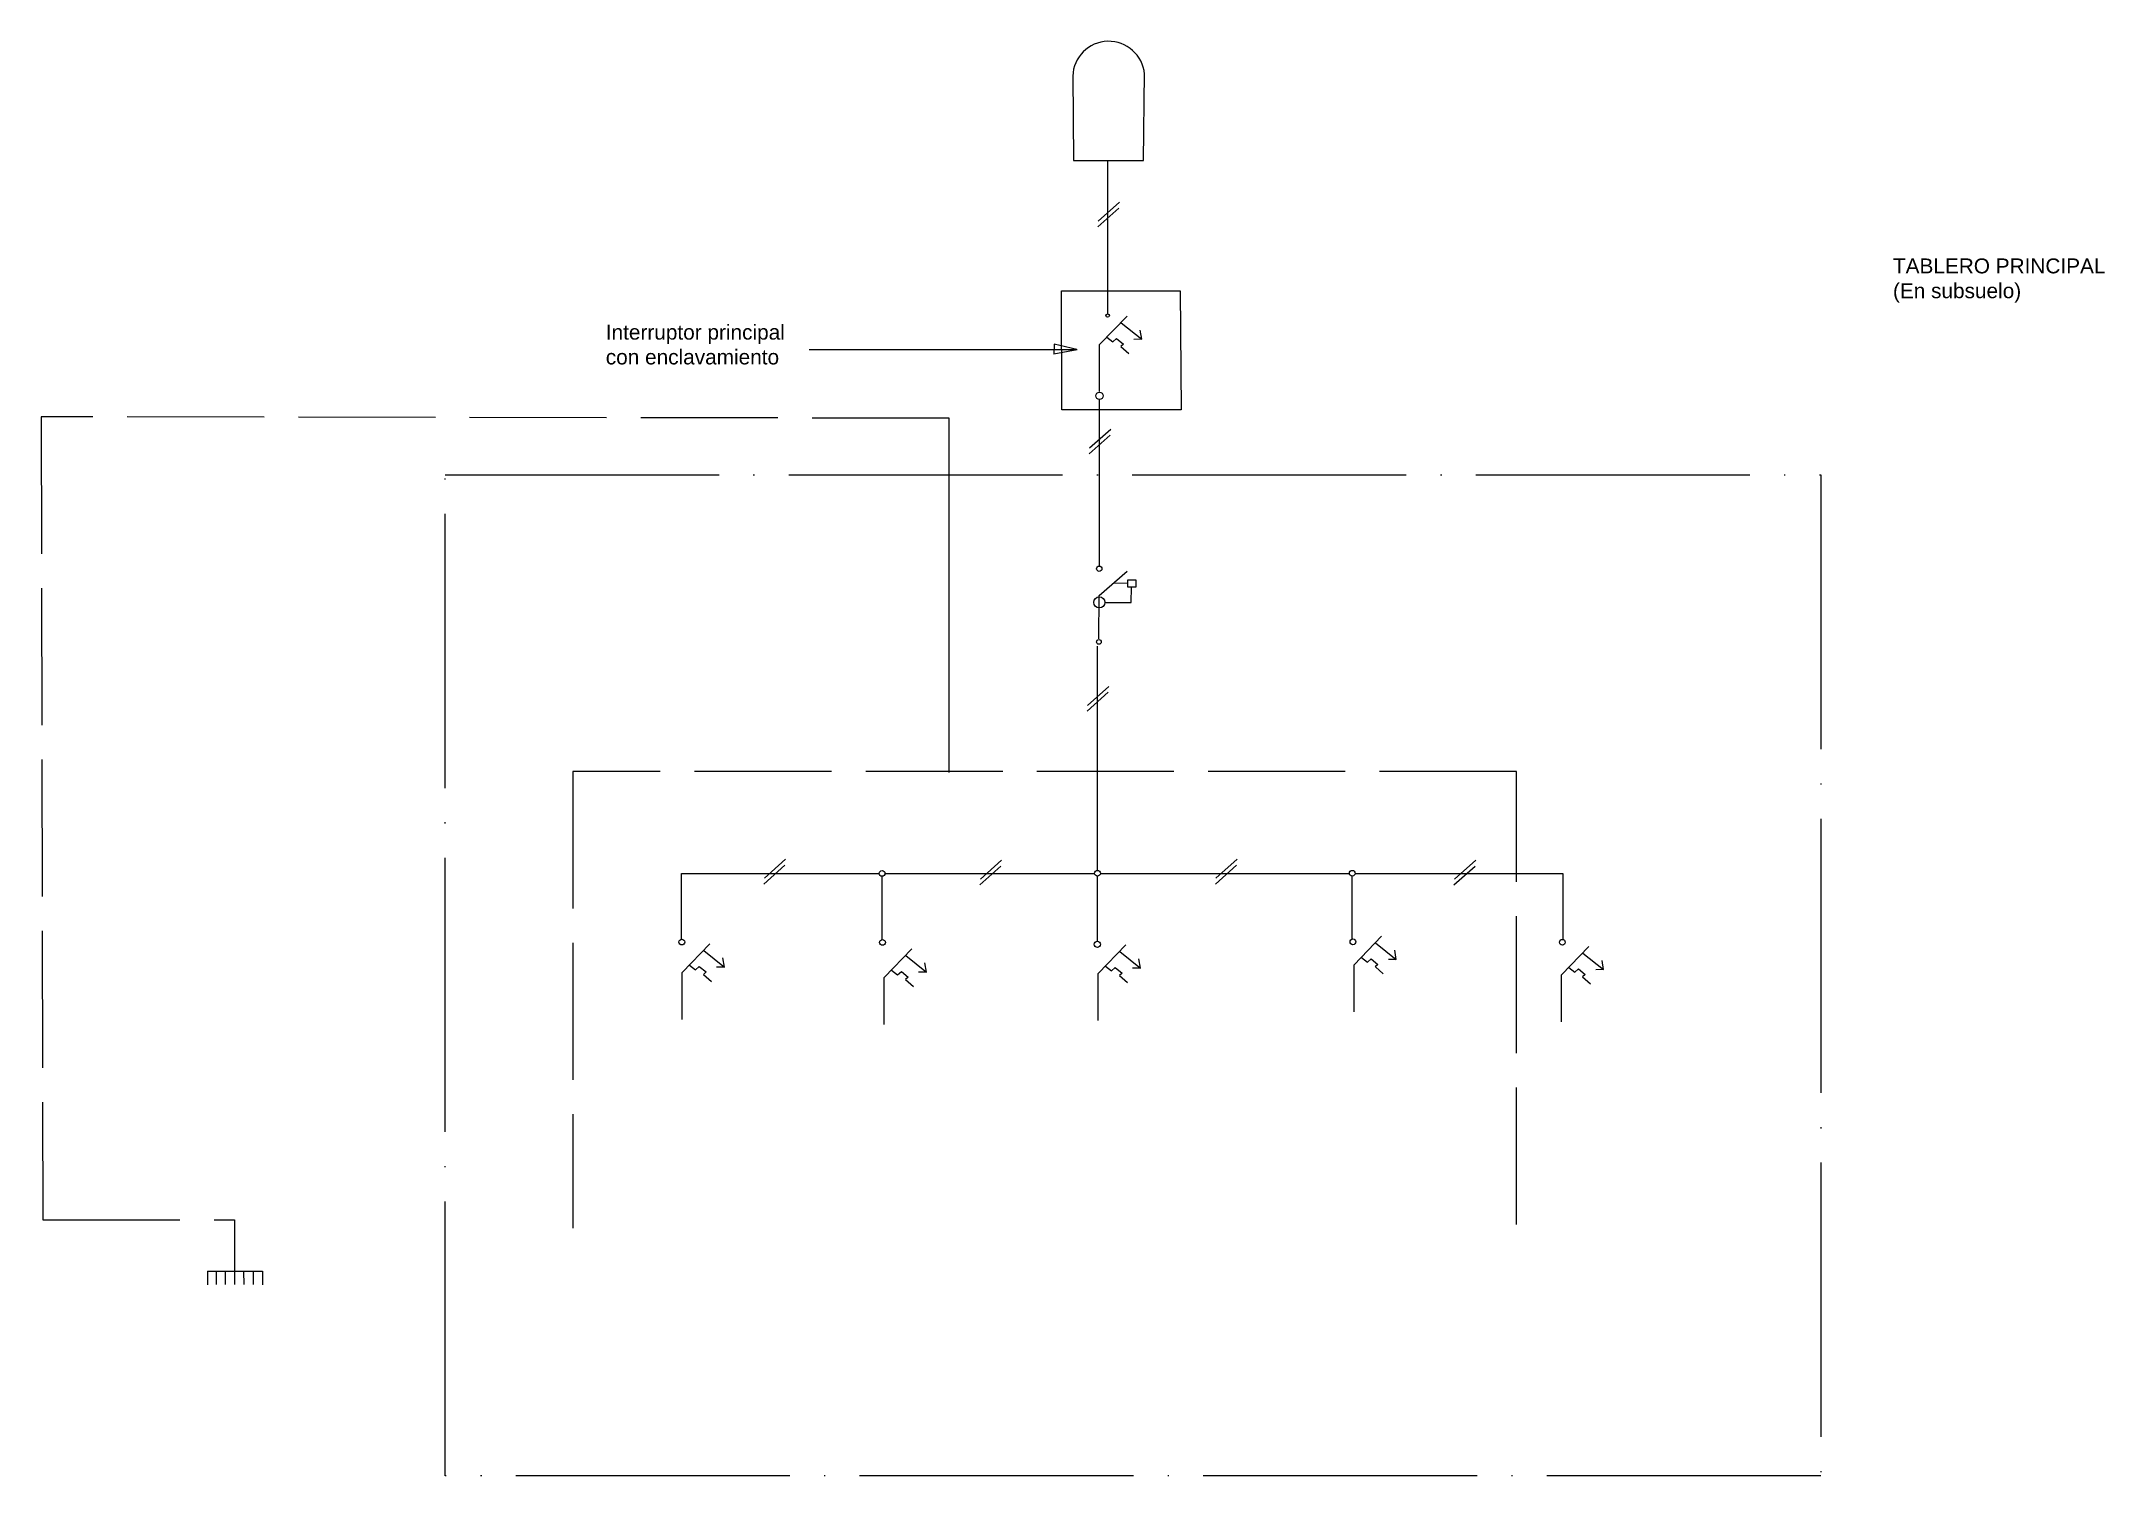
# Model space of a CAD drawing. Header units: millimetres. Extents: x 84 to 265, y 80 to 206.
import ezdxf

# ---------------------------------------------------------------- set-up
doc = ezdxf.new("R2010")
doc.units = ezdxf.units.MM
doc.linetypes.add('ACAD_ISO02W100', pattern=[15, 12, -3])
doc.linetypes.add('ACAD_ISO04W100', pattern=[30, 24, -3, 0, -3])
doc.styles.get("Standard").update_dxf_attribs({"font": 'arial.ttf'})

# ---------------------------------------------------------------- blocks, each defined once
blk = doc.blocks.new('term')
for p, q in [((-3.1, -2.45), (8.7, 9.73)), ((0.05, 0.71), (2.59, -1.28)), ((2.59, -1.28), (4.2, 0.13)), ((4.2, 0.13), (7.12, -2.25)), ((6.12, 6.87), (14.91, -0.14)), ((14.91, -0.14), (14.3, 3.79)), ((-3.1, -22.49), (-3.1, -2.45)), ((7.11, -2.25), (5.99, -3.28)), ((6, -3.27), (9.41, -6.24)), ((14.93, -0.15), (11.58, -0.21))]:
    blk.add_line(p, q)

msp = doc.modelspace()

# ---------------------------------------------------------------- linework, layer by layer
for p, q in [((174.47, 202.76), (174.54, 195.31)), ((180.67, 195.31), (180.75, 202.95)), ((174.54, 195.31), (180.67, 195.31)), ((177.51, 195.22), (177.51, 181.92)), ((176.7, 190), (178.57, 191.66)), ((176.67, 189.5), (178.5, 191.14)), ((172.83, 179.23), (172.82, 178.37)), ((174.83, 178.77), (172.83, 179.23)), ((151.38, 178.76), (174.83, 178.77)), ((172.82, 178.38), (174.84, 178.77)), ((176.79, 174.4), (176.79, 159.86)), ((163.63, 141.74), (163.63, 172.75)), ((175.94, 170.15), (177.8, 171.81)), ((175.9, 169.65), (177.74, 171.28)), ((176.79, 157.24), (179.23, 159.36)), ((179.3, 158.31), (178.01, 158.3)), ((179.3, 157.97), (179.3, 158.6)), ((179.3, 158.6), (179.98, 158.6)), ((179.99, 157.98), (179.3, 157.98)), ((179.58, 156.63), (179.61, 157.98)), ((179.98, 158.6), (179.99, 157.98)), ((176.75, 153.44), (176.79, 157.24)), ((177.28, 156.63), (179.58, 156.63)), ((176.62, 133.17), (176.62, 152.81)), ((175.72, 147.12), (177.56, 148.76)), ((175.76, 147.62), (177.62, 149.28)), ((147.45, 132.48), (149.31, 134.15)), ((166.37, 132.4), (168.23, 134.06)), ((187.01, 132.48), (188.88, 134.15)), ((207.9, 132.4), (209.76, 134.06)), ((140.2, 127.13), (140.2, 132.91)), ((140.2, 132.91), (157.5, 132.91)), ((147.41, 131.98), (149.25, 133.62)), ((157.76, 127.15), (157.76, 132.66)), ((158.01, 132.91), (176.37, 132.91)), ((166.33, 131.9), (168.17, 133.54)), ((176.62, 126.98), (176.62, 132.67)), ((176.88, 132.91), (198.7, 132.91)), ((186.97, 131.98), (188.81, 133.62)), ((198.95, 127.19), (198.95, 132.67)), ((199.2, 132.91), (217.39, 132.91)), ((207.86, 131.9), (209.7, 133.54)), ((217.39, 132.91), (217.39, 127.15)), ((101.04, 102.59), (101.04, 96.91)), ((98.68, 98.1), (98.66, 96.88)), ((98.68, 98.1), (103.48, 98.09)), ((99.42, 98.1), (99.42, 96.92)), ((100.22, 98.08), (100.22, 96.91)), ((101.84, 98.07), (101.85, 96.92)), ((102.68, 98.09), (102.68, 96.92)), ((103.48, 98.09), (103.49, 96.9))]:
    msp.add_line(p, q)
at = {"linetype": 'ACAD_ISO02W100'}
for p, q in [((173.49, 183.92), (183.87, 183.92)), ((173.51, 173.49), (173.49, 183.92)), ((183.87, 183.92), (183.95, 173.49)), ((163.63, 172.75), (84.11, 172.89)), ((84.11, 172.89), (84.25, 102.59)), ((183.95, 173.49), (173.51, 173.49)), ((213.33, 141.84), (130.66, 141.84)), ((130.66, 141.84), (130.66, 101.85)), ((213.33, 102.17), (213.33, 141.84)), ((84.25, 102.59), (101.04, 102.59))]:
    msp.add_line(p, q, dxfattribs=at)
at = {"linetype": 'ACAD_ISO04W100'}
for p, q in [((119.48, 167.79), (239.99, 167.79)), ((119.5, 80.18), (119.5, 167.88)), ((239.99, 167.79), (239.99, 80.18)), ((239.99, 80.18), (119.5, 80.18))]:
    msp.add_line(p, q, dxfattribs=at)
for centre, radius in [((177.52, 181.74), 0.151), ((176.81, 174.72), 0.321), ((176.79, 159.58), 0.231), ((176.79, 156.63), 0.485), ((176.75, 153.17), 0.205), ((157.76, 132.91), 0.251), ((176.63, 132.92), 0.251), ((198.95, 132.92), 0.251), ((140.22, 126.9), 0.251), ((157.8, 126.87), 0.251), ((176.62, 126.7), 0.269), ((199.01, 126.92), 0.251), ((217.35, 126.88), 0.251)]:
    msp.add_circle(centre, radius)
msp.add_arc((177.61, 202.6), 3.15, 4.9931, 178.0605)

# ---------------------------------------------------------------- block references
at = {"xscale": 0.2050353019639612, "yscale": 0.2050353019639612, "zscale": 0.2050353019639612}
for p in [(177.45, 179.7), (140.89, 124.74), (177.33, 124.65), (199.74, 125.41), (158.59, 124.3), (217.9, 124.52)]:
    msp.add_blockref('term', p, dxfattribs=at)

# ---------------------------------------------------------------- texts
at = {"linetype": 'ACAD_ISO04W100', "char_height": 1.3034, "attachment_point": 1}
for s, width, heights, insert in [('TABLERO PRINCIPAL^J(En subsuelo)', 54.1521, [14.33], (246.31, 186.74)), ('Interruptor principal ^Jcon enclavamiento', 81.3123, [0], (133.56, 180.94))]:
    msp.add_mtext_dynamic_manual_height_columns(s, width=width, gutter_width=12.5, heights=heights, dxfattribs=dict(at, insert=insert))

doc.saveas('drawing.dxf')
